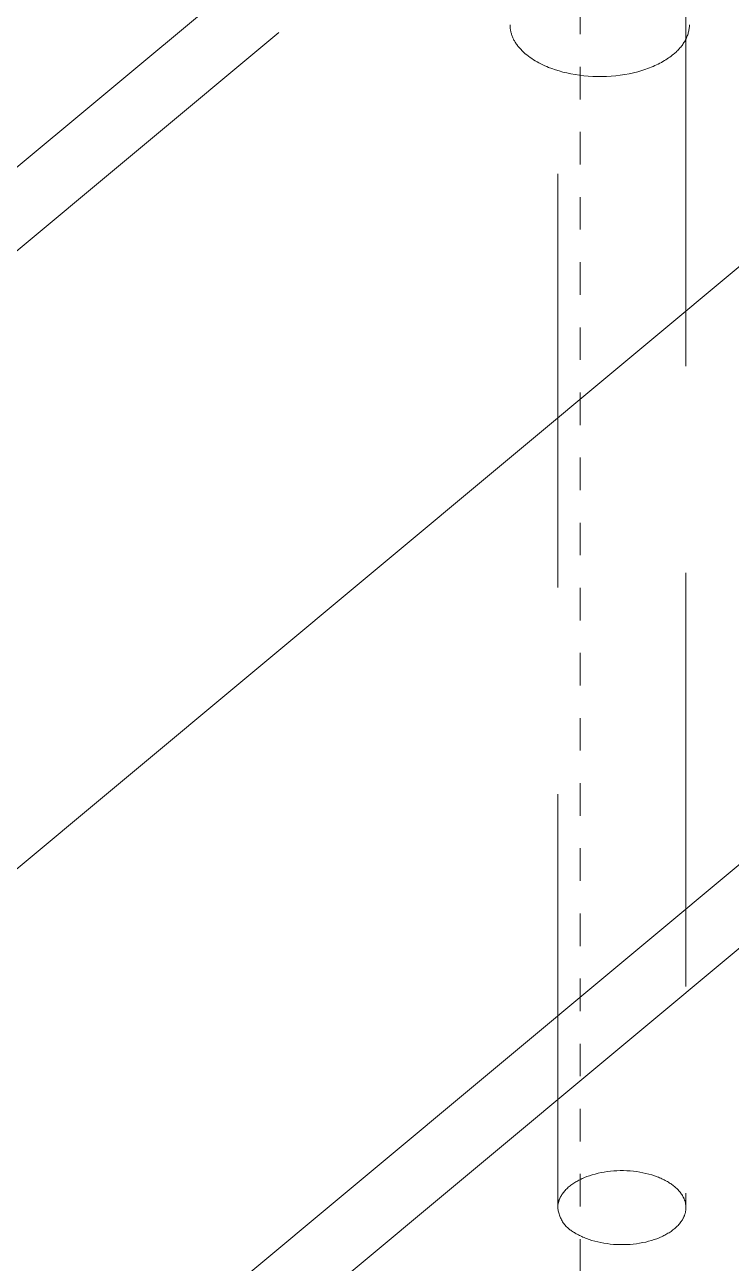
# Model space of a CAD drawing. Header units: inches. Extents: x -6 to 195, y -3 to 126.
# Drawn here: x 185.669 to 187.839, y 48.281 to 52.084 of the extents above; entities that cross this region are included whole.
import ezdxf

# ---------------------------------------------------------------- set-up
doc = ezdxf.new("R2010")
doc.units = ezdxf.units.IN
doc.linetypes.add('HIDDEN', pattern=[1.905, 1.27, -0.635])
doc.layers.add('ZANO_R', color=7, linetype='Continuous', lineweight=0)
doc.layers.add('ZANO_R_przerywana', color=250, linetype='HIDDEN', lineweight=0)

msp = doc.modelspace()

# ---------------------------------------------------------------- linework, layer by layer
at = {"layer": 'ZANO_R'}
for p, q in [((179.6798, 44.52105), (189.7686, 52.92922)), ((181.3927, 44.11248), (191.03311, 52.14695)), ((191.03311, 51.88978), (181.3927, 43.85531))]:
    msp.add_line(p, q, dxfattribs=at)
at = {"layer": 'ZANO_R_przerywana', "ltscale": 0.05}
msp.add_line((187.37499, 42.85528), (187.37499, 55.71349), dxfattribs=at)
at = {"layer": 'ZANO_R_przerywana'}
for p, q in [((187.7968, 53.44134), (179.4209, 46.46073)), ((178.15639, 45.14971), (187.7968, 53.18418)), ((187.30627, 48.45176), (187.30627, 52.30644)), ((187.69998, 52.30613), (187.69998, 48.45176)), ((187.15959, 52.08448), (187.15963, 52.08199)), ((187.15963, 52.08199), (187.15973, 52.0795)), ((187.15973, 52.0795), (187.1599, 52.07701)), ((187.1599, 52.07701), (187.16014, 52.07452)), ((187.16014, 52.07452), (187.16044, 52.07202)), ((187.16044, 52.07202), (187.16081, 52.06953)), ((187.16081, 52.06953), (187.16126, 52.06704)), ((187.7094, 52.0686), (187.70989, 52.07176)), ((187.70989, 52.07176), (187.71028, 52.07492)), ((187.71028, 52.07492), (187.71055, 52.0781)), ((187.71055, 52.0781), (187.71072, 52.08129)), ((187.71072, 52.08129), (187.71078, 52.08448)), ((187.16126, 52.06704), (187.16176, 52.06455)), ((187.16176, 52.06455), (187.16234, 52.06207)), ((187.16234, 52.06207), (187.16299, 52.05959)), ((187.16299, 52.05959), (187.1637, 52.05712)), ((187.1637, 52.05712), (187.16448, 52.05465)), ((187.16448, 52.05465), (187.16533, 52.05219)), ((187.16533, 52.05219), (187.16624, 52.04974)), ((187.16624, 52.04974), (187.16722, 52.0473)), ((187.16722, 52.0473), (187.16827, 52.04487)), ((187.16827, 52.04487), (187.16938, 52.04245)), ((187.16938, 52.04245), (187.17056, 52.04004)), ((187.17056, 52.04004), (187.1718, 52.03765)), ((187.1718, 52.03765), (187.17311, 52.03527)), ((187.17311, 52.03527), (187.17448, 52.0329)), ((187.17448, 52.0329), (187.17591, 52.03055)), ((187.69385, 52.02958), (187.6956, 52.03241)), ((187.6956, 52.03241), (187.69727, 52.03528)), ((187.69727, 52.03528), (187.69885, 52.03818)), ((187.69885, 52.03818), (187.70034, 52.04111)), ((187.70034, 52.04111), (187.70174, 52.04406)), ((187.70174, 52.04406), (187.70304, 52.04705)), ((187.70304, 52.04705), (187.70425, 52.05006)), ((187.70425, 52.05006), (187.70536, 52.0531)), ((187.70536, 52.0531), (187.70637, 52.05616)), ((187.70637, 52.05616), (187.70729, 52.05924)), ((187.70729, 52.05924), (187.70809, 52.06234)), ((187.70809, 52.06234), (187.7088, 52.06547)), ((187.7088, 52.06547), (187.7094, 52.0686)), ((187.17591, 52.03055), (187.1774, 52.02822)), ((187.1774, 52.02822), (187.17895, 52.0259)), ((187.17895, 52.0259), (187.18057, 52.0236)), ((187.18057, 52.0236), (187.18224, 52.02132)), ((187.18224, 52.02132), (187.18397, 52.01906)), ((187.18397, 52.01906), (187.18576, 52.01682)), ((187.18576, 52.01682), (187.1876, 52.0146)), ((187.1876, 52.0146), (187.1895, 52.0124)), ((187.1895, 52.0124), (187.19145, 52.01022)), ((187.19145, 52.01022), (187.19346, 52.00807)), ((187.19346, 52.00807), (187.19552, 52.00594)), ((187.19552, 52.00594), (187.19762, 52.00383)), ((187.19762, 52.00383), (187.20199, 51.99969)), ((187.20199, 51.99969), (187.20654, 51.99565)), ((187.20654, 51.99565), (187.21128, 51.99172)), ((187.65819, 51.99099), (187.66173, 51.99387)), ((187.66173, 51.99387), (187.66442, 51.99616)), ((187.66442, 51.99616), (187.66705, 51.99848)), ((187.66705, 51.99848), (187.66964, 52.00085)), ((187.66964, 52.00085), (187.67217, 52.00327)), ((187.67217, 52.00327), (187.67464, 52.00572)), ((187.67464, 52.00572), (187.67705, 52.00821)), ((187.67705, 52.00821), (187.6794, 52.01075)), ((187.6794, 52.01075), (187.68168, 52.01332)), ((187.68168, 52.01332), (187.68389, 52.01594)), ((187.68389, 52.01594), (187.68604, 52.01859)), ((187.68604, 52.01859), (187.68811, 52.02129)), ((187.68811, 52.02129), (187.6901, 52.02401)), ((187.6901, 52.02401), (187.69201, 52.02678)), ((187.69201, 52.02678), (187.69385, 52.02958)), ((187.21128, 51.99172), (187.21618, 51.9879)), ((187.21618, 51.9879), (187.22124, 51.98419)), ((187.22124, 51.98419), (187.22645, 51.98059)), ((187.22645, 51.98059), (187.23179, 51.97712)), ((187.23179, 51.97712), (187.23727, 51.97376)), ((187.23727, 51.97376), (187.24285, 51.97052)), ((187.24285, 51.97052), (187.24855, 51.96741)), ((187.24855, 51.96741), (187.25434, 51.96442)), ((187.25434, 51.96442), (187.26021, 51.96155)), ((187.26021, 51.96155), (187.26616, 51.95881)), ((187.26616, 51.95881), (187.27218, 51.95619)), ((187.27218, 51.95619), (187.27825, 51.95369)), ((187.59368, 51.95432), (187.59919, 51.95661)), ((187.59919, 51.95661), (187.60456, 51.95897)), ((187.60456, 51.95897), (187.6098, 51.96138)), ((187.6098, 51.96138), (187.6149, 51.96386)), ((187.6149, 51.96386), (187.61987, 51.96638)), ((187.61987, 51.96638), (187.6247, 51.96896)), ((187.6247, 51.96896), (187.62939, 51.97159)), ((187.62939, 51.97159), (187.63393, 51.97426)), ((187.63393, 51.97426), (187.63834, 51.97696)), ((187.63834, 51.97696), (187.64259, 51.97971)), ((187.64259, 51.97971), (187.64671, 51.98249)), ((187.64671, 51.98249), (187.65068, 51.9853)), ((187.65068, 51.9853), (187.6545, 51.98813)), ((187.6545, 51.98813), (187.65819, 51.99099)), ((187.27825, 51.95369), (187.2885, 51.94978)), ((187.2885, 51.94978), (187.29924, 51.94608)), ((187.29924, 51.94608), (187.31044, 51.9426)), ((187.31044, 51.9426), (187.32209, 51.93938)), ((187.32209, 51.93938), (187.33417, 51.93644)), ((187.33417, 51.93644), (187.34664, 51.93381)), ((187.34664, 51.93381), (187.35948, 51.93149)), ((187.35948, 51.93149), (187.37266, 51.92952)), ((187.37266, 51.92952), (187.38612, 51.92791)), ((187.38612, 51.92791), (187.39983, 51.92668)), ((187.39983, 51.92668), (187.41374, 51.92585)), ((187.41374, 51.92585), (187.42779, 51.92543)), ((187.42779, 51.92543), (187.44195, 51.92542)), ((187.44195, 51.92542), (187.45613, 51.92583)), ((187.45613, 51.92583), (187.47031, 51.92667)), ((187.47031, 51.92667), (187.4844, 51.92793)), ((187.4844, 51.92793), (187.49837, 51.92961)), ((187.49837, 51.92961), (187.51214, 51.9317)), ((187.51214, 51.9317), (187.52568, 51.93419)), ((187.52568, 51.93419), (187.53892, 51.93707)), ((187.53892, 51.93707), (187.55182, 51.94032)), ((187.55182, 51.94032), (187.56434, 51.94392)), ((187.56434, 51.94392), (187.57643, 51.94785)), ((187.57643, 51.94785), (187.5823, 51.94994)), ((187.5823, 51.94994), (187.58805, 51.95209)), ((187.58805, 51.95209), (187.59368, 51.95432)), ((187.36154, 48.53072), (187.36464, 48.53253)), ((187.36464, 48.53253), (187.36778, 48.53429)), ((187.36778, 48.53429), (187.37098, 48.536)), ((187.37098, 48.536), (187.37428, 48.53769)), ((187.37428, 48.53769), (187.37768, 48.53935)), ((187.37768, 48.53935), (187.38117, 48.54097)), ((187.38117, 48.54097), (187.38475, 48.54257)), ((187.38475, 48.54257), (187.38842, 48.54413)), ((187.38842, 48.54413), (187.39605, 48.54713)), ((187.39605, 48.54713), (187.40402, 48.54996)), ((187.40402, 48.54996), (187.41233, 48.5526)), ((187.41233, 48.5526), (187.42096, 48.55504)), ((187.42096, 48.55504), (187.42989, 48.55726)), ((187.42989, 48.55726), (187.4391, 48.55923)), ((187.4391, 48.55923), (187.44855, 48.56096)), ((187.44855, 48.56096), (187.45821, 48.56242)), ((187.45821, 48.56242), (187.46806, 48.5636)), ((187.46806, 48.5636), (187.47804, 48.56449)), ((187.47804, 48.56449), (187.48814, 48.56508)), ((187.48814, 48.56508), (187.4983, 48.56538)), ((187.4983, 48.56538), (187.50849, 48.56537)), ((187.50849, 48.56537), (187.51867, 48.56506)), ((187.51867, 48.56506), (187.52879, 48.56444)), ((187.52879, 48.56444), (187.53881, 48.56353)), ((187.53881, 48.56353), (187.5487, 48.56233)), ((187.5487, 48.56233), (187.55842, 48.56084)), ((187.55842, 48.56084), (187.56793, 48.55908)), ((187.56793, 48.55908), (187.5772, 48.55706)), ((187.5772, 48.55706), (187.58621, 48.5548)), ((187.58621, 48.5548), (187.59491, 48.5523)), ((187.59491, 48.5523), (187.6033, 48.5496)), ((187.6033, 48.5496), (187.61135, 48.5467)), ((187.61135, 48.5467), (187.61525, 48.54518)), ((187.61525, 48.54518), (187.61905, 48.54362)), ((187.61905, 48.54362), (187.62276, 48.54202)), ((187.62276, 48.54202), (187.62637, 48.54038)), ((187.62637, 48.54038), (187.6299, 48.53871)), ((187.6299, 48.53871), (187.63332, 48.537)), ((187.63332, 48.537), (187.63665, 48.53527)), ((187.63665, 48.53527), (187.63989, 48.53351)), ((187.63989, 48.53351), (187.64302, 48.53172)), ((187.64302, 48.53172), (187.64606, 48.52991)), ((187.31894, 48.49187), (187.32074, 48.49453)), ((187.32074, 48.49453), (187.32265, 48.49715)), ((187.32265, 48.49715), (187.32467, 48.49973)), ((187.32467, 48.49973), (187.32678, 48.50226)), ((187.32678, 48.50226), (187.32898, 48.50476)), ((187.32898, 48.50476), (187.33128, 48.5072)), ((187.33128, 48.5072), (187.33367, 48.5096)), ((187.33367, 48.5096), (187.33614, 48.51195)), ((187.33614, 48.51195), (187.3387, 48.51425)), ((187.3387, 48.51425), (187.34133, 48.51649)), ((187.34133, 48.51649), (187.34403, 48.51869)), ((187.34403, 48.51869), (187.3468, 48.52083)), ((187.3468, 48.52083), (187.34963, 48.52292)), ((187.34963, 48.52292), (187.35253, 48.52495)), ((187.35253, 48.52495), (187.35548, 48.52693)), ((187.35548, 48.52693), (187.35849, 48.52885)), ((187.35849, 48.52885), (187.36154, 48.53072)), ((187.64606, 48.52991), (187.64885, 48.52817)), ((187.64885, 48.52817), (187.65159, 48.52639)), ((187.65159, 48.52639), (187.65429, 48.52456)), ((187.65429, 48.52456), (187.65695, 48.52268)), ((187.65695, 48.52268), (187.65955, 48.52076)), ((187.65955, 48.52076), (187.6621, 48.51879)), ((187.6621, 48.51879), (187.6646, 48.51677)), ((187.6646, 48.51677), (187.66703, 48.5147)), ((187.66703, 48.5147), (187.6694, 48.51259)), ((187.6694, 48.51259), (187.67171, 48.51044)), ((187.67171, 48.51044), (187.67395, 48.50824)), ((187.67395, 48.50824), (187.67611, 48.506)), ((187.67611, 48.506), (187.6782, 48.50372)), ((187.6782, 48.50372), (187.68021, 48.5014)), ((187.68021, 48.5014), (187.68214, 48.49904)), ((187.68214, 48.49904), (187.68398, 48.49664)), ((187.68398, 48.49664), (187.68573, 48.49421)), ((187.68573, 48.49421), (187.6874, 48.49174)), ((187.30635, 48.45486), (187.30643, 48.45633)), ((187.30643, 48.45633), (187.30655, 48.4578)), ((187.30655, 48.4578), (187.3067, 48.45927)), ((187.3067, 48.45927), (187.30689, 48.46073)), ((187.30689, 48.46073), (187.30711, 48.4622)), ((187.30711, 48.4622), (187.30736, 48.46366)), ((187.30736, 48.46366), (187.30764, 48.46512)), ((187.30764, 48.46512), (187.30795, 48.46658)), ((187.30795, 48.46658), (187.3083, 48.46803)), ((187.3083, 48.46803), (187.30868, 48.46948)), ((187.30868, 48.46948), (187.30909, 48.47092)), ((187.30909, 48.47092), (187.30954, 48.47236)), ((187.30954, 48.47236), (187.31001, 48.4738)), ((187.31001, 48.4738), (187.31052, 48.47523)), ((187.31052, 48.47523), (187.31105, 48.47666)), ((187.31105, 48.47666), (187.31162, 48.47807)), ((187.31162, 48.47807), (187.31222, 48.47949)), ((187.31222, 48.47949), (187.31285, 48.48089)), ((187.31285, 48.48089), (187.31351, 48.48229)), ((187.31351, 48.48229), (187.3142, 48.48369)), ((187.3142, 48.48369), (187.31492, 48.48507)), ((187.31492, 48.48507), (187.31567, 48.48645)), ((187.31567, 48.48645), (187.31644, 48.48782)), ((187.31644, 48.48782), (187.31725, 48.48918)), ((187.31725, 48.48918), (187.31808, 48.49053)), ((187.31808, 48.49053), (187.31894, 48.49187)), ((187.6874, 48.49174), (187.68897, 48.48923)), ((187.68897, 48.48923), (187.69044, 48.4867)), ((187.69044, 48.4867), (187.69182, 48.48413)), ((187.69182, 48.48413), (187.69247, 48.48284)), ((187.69247, 48.48284), (187.6931, 48.48154)), ((187.6931, 48.48154), (187.6937, 48.48023)), ((187.6937, 48.48023), (187.69427, 48.47892)), ((187.69427, 48.47892), (187.69482, 48.4776)), ((187.69482, 48.4776), (187.69534, 48.47628)), ((187.69534, 48.47628), (187.69583, 48.47495)), ((187.69583, 48.47495), (187.6963, 48.47362)), ((187.6963, 48.47362), (187.69674, 48.47228)), ((187.69674, 48.47228), (187.69715, 48.47093)), ((187.69715, 48.47093), (187.69754, 48.46958)), ((187.69754, 48.46958), (187.6979, 48.46823)), ((187.6979, 48.46823), (187.69823, 48.46688)), ((187.69823, 48.46688), (187.69853, 48.46552)), ((187.69853, 48.46552), (187.6988, 48.46415)), ((187.6988, 48.46415), (187.69905, 48.46279)), ((187.69905, 48.46279), (187.69926, 48.46142)), ((187.69926, 48.46142), (187.69945, 48.46005)), ((187.69945, 48.46005), (187.69961, 48.45867)), ((187.69961, 48.45867), (187.69974, 48.4573)), ((187.69974, 48.4573), (187.69984, 48.45592)), ((187.69984, 48.45592), (187.69992, 48.45455)), ((187.30664, 48.44848), (187.30627, 48.45176)), ((187.30711, 48.4452), (187.30664, 48.44848)), ((187.3077, 48.44195), (187.30711, 48.4452)), ((187.30839, 48.43872), (187.3077, 48.44195)), ((187.3092, 48.43551), (187.30839, 48.43872)), ((187.31011, 48.43233), (187.3092, 48.43551)), ((187.31113, 48.42919), (187.31011, 48.43233)), ((187.31226, 48.42608), (187.31113, 48.42919)), ((187.31349, 48.42301), (187.31226, 48.42608)), ((187.31483, 48.41999), (187.31349, 48.42301)), ((187.31627, 48.41701), (187.31483, 48.41999)), ((187.69085, 48.41756), (187.69006, 48.41614)), ((187.69161, 48.41898), (187.69085, 48.41756)), ((187.69234, 48.42042), (187.69161, 48.41898)), ((187.69304, 48.42186), (187.69234, 48.42042)), ((187.69371, 48.42331), (187.69304, 48.42186)), ((187.69434, 48.42476), (187.69371, 48.42331)), ((187.69494, 48.42623), (187.69434, 48.42476)), ((187.69551, 48.42769), (187.69494, 48.42623)), ((187.69605, 48.42917), (187.69551, 48.42769)), ((187.69655, 48.43065), (187.69605, 48.42917)), ((187.69702, 48.43214), (187.69655, 48.43065)), ((187.69745, 48.43363), (187.69702, 48.43214)), ((187.69785, 48.43512), (187.69745, 48.43363)), ((187.69822, 48.43662), (187.69785, 48.43512)), ((187.69855, 48.43813), (187.69822, 48.43662)), ((187.69885, 48.43963), (187.69855, 48.43813)), ((187.69911, 48.44114), (187.69885, 48.43963)), ((187.69934, 48.44266), (187.69911, 48.44114)), ((187.69954, 48.44417), (187.69934, 48.44266)), ((187.69969, 48.44569), (187.69954, 48.44417)), ((187.69982, 48.4472), (187.69969, 48.44569)), ((187.6999, 48.44872), (187.69982, 48.4472)), ((187.69996, 48.45024), (187.6999, 48.44872)), ((187.69998, 48.45176), (187.69996, 48.45024)), ((187.31781, 48.41408), (187.31627, 48.41701)), ((187.31945, 48.41121), (187.31781, 48.41408)), ((187.32119, 48.4084), (187.31945, 48.41121)), ((187.32302, 48.40565), (187.32119, 48.4084)), ((187.32494, 48.40296), (187.32302, 48.40565)), ((187.32696, 48.40033), (187.32494, 48.40296)), ((187.32906, 48.39778), (187.32696, 48.40033)), ((187.33125, 48.3953), (187.32906, 48.39778)), ((187.33352, 48.3929), (187.33125, 48.3953)), ((187.33587, 48.39058), (187.33352, 48.3929)), ((187.3383, 48.38833), (187.33587, 48.39058)), ((187.34081, 48.38617), (187.3383, 48.38833)), ((187.34338, 48.3841), (187.34081, 48.38617)), ((187.34603, 48.38212), (187.34338, 48.3841)), ((187.34874, 48.38023), (187.34603, 48.38212)), ((187.35152, 48.37843), (187.34874, 48.38023)), ((187.65718, 48.38101), (187.6542, 48.3789)), ((187.6601, 48.38318), (187.65718, 48.38101)), ((187.66294, 48.38541), (187.6601, 48.38318)), ((187.66571, 48.38769), (187.66294, 48.38541)), ((187.6684, 48.39003), (187.66571, 48.38769)), ((187.67101, 48.39242), (187.6684, 48.39003)), ((187.67353, 48.39487), (187.67101, 48.39242)), ((187.67596, 48.39736), (187.67353, 48.39487)), ((187.67829, 48.39991), (187.67596, 48.39736)), ((187.68053, 48.40251), (187.67829, 48.39991)), ((187.68266, 48.40515), (187.68053, 48.40251)), ((187.68468, 48.40783), (187.68266, 48.40515)), ((187.68565, 48.40919), (187.68468, 48.40783)), ((187.68659, 48.41056), (187.68565, 48.40919)), ((187.6875, 48.41194), (187.68659, 48.41056)), ((187.68838, 48.41333), (187.6875, 48.41194)), ((187.68923, 48.41473), (187.68838, 48.41333)), ((187.69006, 48.41614), (187.68923, 48.41473)), ((187.35435, 48.37673), (187.35152, 48.37843)), ((187.35724, 48.37512), (187.35435, 48.37673)), ((187.36019, 48.37362), (187.35724, 48.37512)), ((187.36323, 48.37181), (187.36019, 48.37362)), ((187.36636, 48.37002), (187.36323, 48.37181)), ((187.3696, 48.36825), (187.36636, 48.37002)), ((187.37293, 48.36652), (187.3696, 48.36825)), ((187.37635, 48.36482), (187.37293, 48.36652)), ((187.37988, 48.36314), (187.37635, 48.36482)), ((187.38349, 48.36151), (187.37988, 48.36314)), ((187.3872, 48.35991), (187.38349, 48.36151)), ((187.391, 48.35835), (187.3872, 48.35991)), ((187.3949, 48.35683), (187.391, 48.35835)), ((187.40295, 48.35393), (187.3949, 48.35683)), ((187.41134, 48.35122), (187.40295, 48.35393)), ((187.42004, 48.34873), (187.41134, 48.35122)), ((187.42905, 48.34646), (187.42004, 48.34873)), ((187.43832, 48.34445), (187.42905, 48.34646)), ((187.44783, 48.34269), (187.43832, 48.34445)), ((187.45755, 48.3412), (187.44783, 48.34269)), ((187.5577, 48.34257), (187.54804, 48.34111)), ((187.56715, 48.34429), (187.5577, 48.34257)), ((187.57636, 48.34627), (187.56715, 48.34429)), ((187.58529, 48.34848), (187.57636, 48.34627)), ((187.59392, 48.35092), (187.58529, 48.34848)), ((187.60223, 48.35356), (187.59392, 48.35092)), ((187.6102, 48.3564), (187.60223, 48.35356)), ((187.61782, 48.3594), (187.6102, 48.3564)), ((187.6215, 48.36096), (187.61782, 48.3594)), ((187.62508, 48.36255), (187.6215, 48.36096)), ((187.62857, 48.36418), (187.62508, 48.36255)), ((187.63197, 48.36584), (187.62857, 48.36418)), ((187.63527, 48.36752), (187.63197, 48.36584)), ((187.63847, 48.36924), (187.63527, 48.36752)), ((187.64171, 48.37105), (187.63847, 48.36924)), ((187.64491, 48.37292), (187.64171, 48.37105)), ((187.64806, 48.37486), (187.64491, 48.37292)), ((187.65116, 48.37685), (187.64806, 48.37486)), ((187.6542, 48.3789), (187.65116, 48.37685)), ((187.46744, 48.33999), (187.45755, 48.3412)), ((187.47746, 48.33908), (187.46744, 48.33999)), ((187.48758, 48.33847), (187.47746, 48.33908)), ((187.49776, 48.33815), (187.48758, 48.33847)), ((187.50795, 48.33814), (187.49776, 48.33815)), ((187.51811, 48.33844), (187.50795, 48.33814)), ((187.5282, 48.33904), (187.51811, 48.33844)), ((187.53819, 48.33993), (187.5282, 48.33904)), ((187.54804, 48.34111), (187.53819, 48.33993))]:
    msp.add_line(p, q, dxfattribs=at)

doc.saveas('drawing.dxf')
